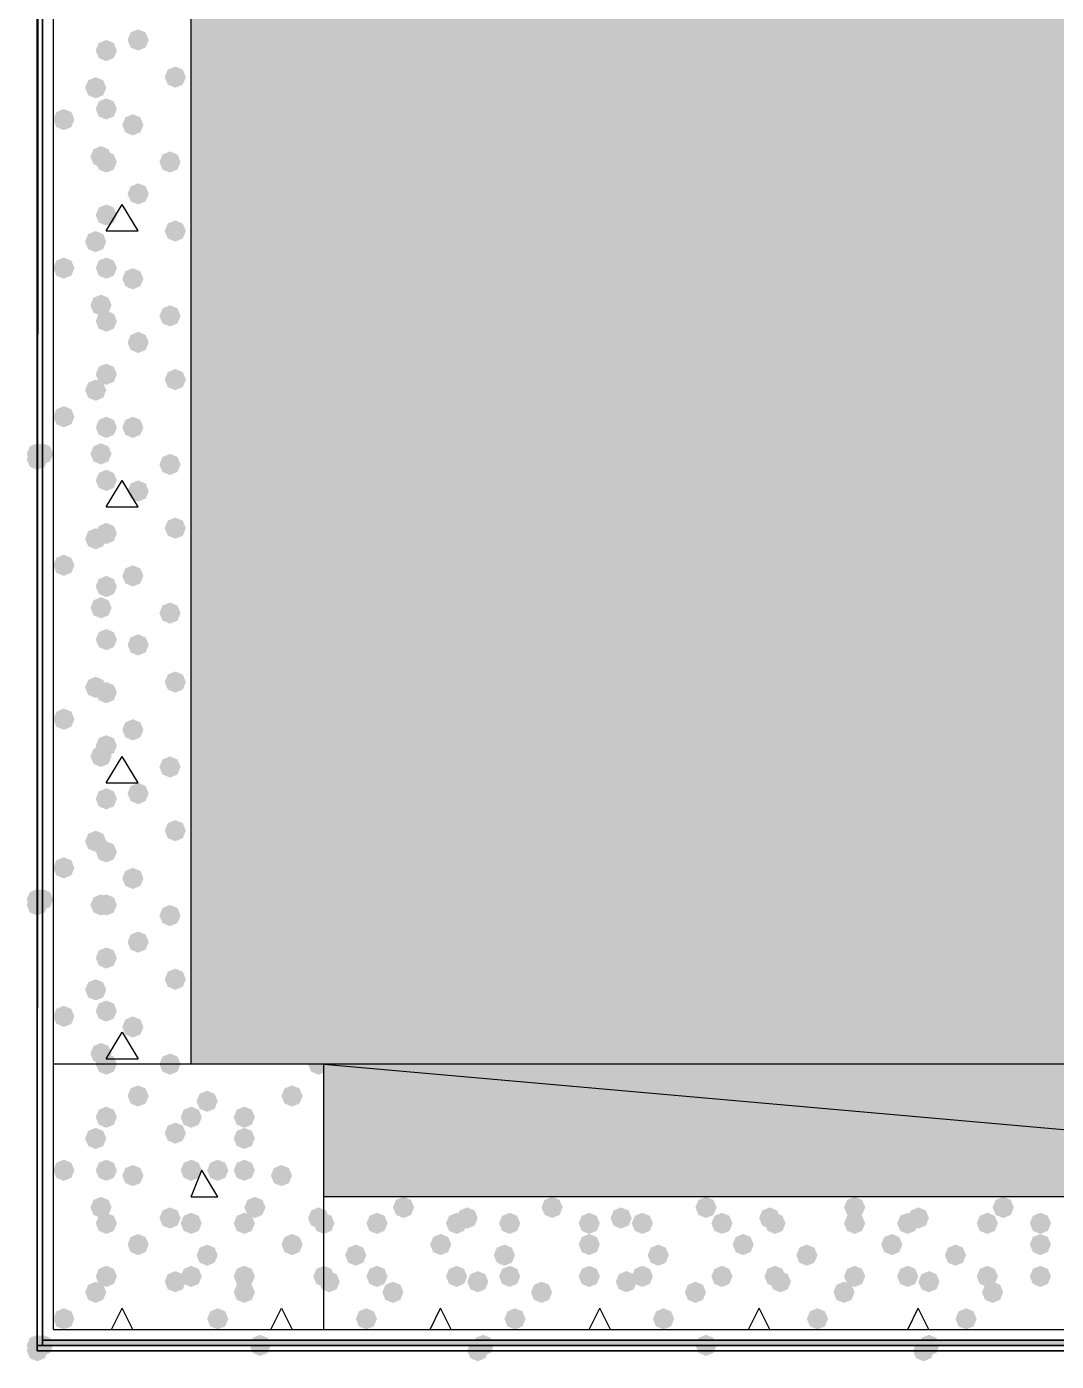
# Model space of a CAD drawing. Header units: millimetres. Extents: x 0 to 420, y 0 to 297.
# Drawn here: x 31.16 to 39.37, y 99.99 to 110.64 of the extents above; entities that cross this region are included whole.
import ezdxf

# ---------------------------------------------------------------- set-up
doc = ezdxf.new("R2010")
doc.units = ezdxf.units.MM
doc.layers.get('0').update_dxf_attribs({"linetype": 'CONTINUOUS'})

msp = doc.modelspace()

# ---------------------------------------------------------------- hatches: boundary and pattern name
at = {"true_color": 0x000007}
h = msp.add_hatch(color=0, dxfattribs=at)
h.paths.add_polyline_path([(31.284333, 243.755333), (31.284333, 100.160667)], flags=0)
h.paths.add_polyline_path([(31.284333, 100.160667), (31.284333, 243.755333)], flags=0)
at = {"true_color": 0x000008}
h = msp.add_hatch(color=0, dxfattribs=at)
h.paths.add_polyline_path([(378.544667, 121.454333), (32.469667, 121.454333), (378.544667, 102.362)], flags=0)
h.paths.add_polyline_path([(32.469667, 121.454333), (378.544667, 102.362), (32.469667, 102.362)], flags=0)
for points in [[(31.877, 110.447667), (31.852129, 110.387871), (31.792333, 110.363), (31.732538, 110.387871), (31.707667, 110.447667), (31.732537, 110.507462), (31.792333, 110.532333), (31.852129, 110.507463)], [(32.131, 110.532333), (32.106129, 110.472537), (32.046333, 110.447667), (31.986537, 110.472537), (31.961667, 110.532333), (31.986537, 110.592129), (32.046333, 110.617), (32.106129, 110.592129)], [(32.427333, 110.236), (32.402463, 110.176204), (32.342667, 110.151333), (32.282871, 110.176204), (32.258, 110.236), (32.282871, 110.295796), (32.342667, 110.320667), (32.402462, 110.295796)], [(31.792333, 110.151333), (31.767463, 110.091537), (31.707667, 110.066667), (31.647871, 110.091537), (31.623, 110.151333), (31.647871, 110.211129), (31.707667, 110.236), (31.767462, 110.211129)], [(31.538333, 109.897333), (31.513463, 109.837538), (31.453667, 109.812667), (31.393871, 109.837538), (31.369, 109.897333), (31.393871, 109.957129), (31.453667, 109.982), (31.513462, 109.957129)], [(31.877, 109.982), (31.852129, 109.922204), (31.792333, 109.897333), (31.732538, 109.922204), (31.707667, 109.982), (31.732537, 110.041796), (31.792333, 110.066667), (31.852129, 110.041796)], [(32.088667, 109.855), (32.063796, 109.795204), (32.004, 109.770333), (31.944204, 109.795204), (31.919333, 109.855), (31.944204, 109.914796), (32.004, 109.939667), (32.063796, 109.914796)], [(31.834667, 109.601), (31.809796, 109.541204), (31.75, 109.516333), (31.690204, 109.541204), (31.665333, 109.601), (31.690204, 109.660796), (31.75, 109.685667), (31.809796, 109.660796)], [(31.877, 109.558667), (31.852129, 109.498871), (31.792333, 109.474), (31.732538, 109.498871), (31.707667, 109.558667), (31.732537, 109.618462), (31.792333, 109.643333), (31.852129, 109.618463)], [(32.385, 109.558667), (32.360129, 109.498871), (32.300333, 109.474), (32.240538, 109.498871), (32.215667, 109.558667), (32.240537, 109.618462), (32.300333, 109.643333), (32.360129, 109.618463)], [(32.131, 109.304667), (32.106129, 109.244871), (32.046333, 109.22), (31.986537, 109.244871), (31.961667, 109.304667), (31.986537, 109.364462), (32.046333, 109.389333), (32.106129, 109.364463)], [(31.877, 109.135333), (31.852129, 109.075538), (31.792333, 109.050667), (31.732538, 109.075538), (31.707667, 109.135333), (31.732537, 109.195129), (31.792333, 109.22), (31.852129, 109.195129)], [(32.427333, 109.008333), (32.402463, 108.948537), (32.342667, 108.923667), (32.282871, 108.948537), (32.258, 109.008333), (32.282871, 109.068129), (32.342667, 109.093), (32.402462, 109.068129)], [(31.792333, 108.923667), (31.767463, 108.863871), (31.707667, 108.839), (31.647871, 108.863871), (31.623, 108.923667), (31.647871, 108.983462), (31.707667, 109.008333), (31.767462, 108.983463)], [(31.538333, 108.712), (31.513463, 108.652204), (31.453667, 108.627333), (31.393871, 108.652204), (31.369, 108.712), (31.393871, 108.771796), (31.453667, 108.796667), (31.513462, 108.771796)], [(31.877, 108.712), (31.852129, 108.652204), (31.792333, 108.627333), (31.732538, 108.652204), (31.707667, 108.712), (31.732537, 108.771796), (31.792333, 108.796667), (31.852129, 108.771796)], [(32.088667, 108.627333), (32.063796, 108.567537), (32.004, 108.542667), (31.944204, 108.567537), (31.919333, 108.627333), (31.944204, 108.687129), (32.004, 108.712), (32.063796, 108.687129)], [(31.834667, 108.415667), (31.809796, 108.355871), (31.75, 108.331), (31.690204, 108.355871), (31.665333, 108.415667), (31.690204, 108.475462), (31.75, 108.500333), (31.809796, 108.475463)], [(32.385, 108.331), (32.360129, 108.271204), (32.300333, 108.246333), (32.240538, 108.271204), (32.215667, 108.331), (32.240537, 108.390796), (32.300333, 108.415667), (32.360129, 108.390796)], [(31.877, 108.288667), (31.852129, 108.228871), (31.792333, 108.204), (31.732538, 108.228871), (31.707667, 108.288667), (31.732537, 108.348462), (31.792333, 108.373333), (31.852129, 108.348463)], [(32.131, 108.119333), (32.106129, 108.059537), (32.046333, 108.034667), (31.986537, 108.059537), (31.961667, 108.119333), (31.986537, 108.179129), (32.046333, 108.204), (32.106129, 108.179129)], [(31.877, 107.865333), (31.852129, 107.805538), (31.792333, 107.780667), (31.732538, 107.805538), (31.707667, 107.865333), (31.732537, 107.925129), (31.792333, 107.95), (31.852129, 107.925129)], [(32.427333, 107.823), (32.402463, 107.763204), (32.342667, 107.738333), (32.282871, 107.763204), (32.258, 107.823), (32.282871, 107.882796), (32.342667, 107.907667), (32.402462, 107.882796)], [(31.792333, 107.738333), (31.767463, 107.678538), (31.707667, 107.653667), (31.647871, 107.678538), (31.623, 107.738333), (31.647871, 107.798129), (31.707667, 107.823), (31.767462, 107.798129)], [(31.538333, 107.526667), (31.513463, 107.466871), (31.453667, 107.442), (31.393871, 107.466871), (31.369, 107.526667), (31.393871, 107.586462), (31.453667, 107.611333), (31.513462, 107.586463)], [(31.877, 107.442), (31.852129, 107.382204), (31.792333, 107.357333), (31.732538, 107.382204), (31.707667, 107.442), (31.732537, 107.501796), (31.792333, 107.526667), (31.852129, 107.501796)], [(32.088667, 107.442), (32.063796, 107.382204), (32.004, 107.357333), (31.944204, 107.382204), (31.919333, 107.442), (31.944204, 107.501796), (32.004, 107.526667), (32.063796, 107.501796)], [(31.834667, 107.230333), (31.809796, 107.170538), (31.75, 107.145667), (31.690204, 107.170538), (31.665333, 107.230333), (31.690204, 107.290129), (31.75, 107.315), (31.809796, 107.290129)], [(32.385, 107.145667), (32.360129, 107.085871), (32.300333, 107.061), (32.240538, 107.085871), (32.215667, 107.145667), (32.240537, 107.205462), (32.300333, 107.230333), (32.360129, 107.205463)], [(31.877, 107.018667), (31.852129, 106.958871), (31.792333, 106.934), (31.732538, 106.958871), (31.707667, 107.018667), (31.732537, 107.078462), (31.792333, 107.103333), (31.852129, 107.078463)], [(32.131, 106.934), (32.106129, 106.874204), (32.046333, 106.849333), (31.986537, 106.874204), (31.961667, 106.934), (31.986537, 106.993796), (32.046333, 107.018667), (32.106129, 106.993796)], [(32.427333, 106.637667), (32.402463, 106.577871), (32.342667, 106.553), (32.282871, 106.577871), (32.258, 106.637667), (32.282871, 106.697462), (32.342667, 106.722333), (32.402462, 106.697463)], [(31.792333, 106.553), (31.767463, 106.493204), (31.707667, 106.468333), (31.647871, 106.493204), (31.623, 106.553), (31.647871, 106.612796), (31.707667, 106.637667), (31.767462, 106.612796)], [(31.877, 106.595333), (31.852129, 106.535538), (31.792333, 106.510667), (31.732538, 106.535538), (31.707667, 106.595333), (31.732537, 106.655129), (31.792333, 106.68), (31.852129, 106.655129)], [(31.538333, 106.341333), (31.513463, 106.281537), (31.453667, 106.256667), (31.393871, 106.281537), (31.369, 106.341333), (31.393871, 106.401129), (31.453667, 106.426), (31.513462, 106.401129)], [(31.877, 106.172), (31.852129, 106.112204), (31.792333, 106.087333), (31.732538, 106.112204), (31.707667, 106.172), (31.732537, 106.231796), (31.792333, 106.256667), (31.852129, 106.231796)], [(32.088667, 106.256667), (32.063796, 106.196871), (32.004, 106.172), (31.944204, 106.196871), (31.919333, 106.256667), (31.944204, 106.316462), (32.004, 106.341333), (32.063796, 106.316463)], [(31.834667, 106.002667), (31.809796, 105.942871), (31.75, 105.918), (31.690204, 105.942871), (31.665333, 106.002667), (31.690204, 106.062462), (31.75, 106.087333), (31.809796, 106.062463)], [(32.385, 105.960333), (32.360129, 105.900538), (32.300333, 105.875667), (32.240538, 105.900538), (32.215667, 105.960333), (32.240537, 106.020129), (32.300333, 106.045), (32.360129, 106.020129)], [(31.877, 105.748667), (31.852129, 105.688871), (31.792333, 105.664), (31.732538, 105.688871), (31.707667, 105.748667), (31.732537, 105.808462), (31.792333, 105.833333), (31.852129, 105.808463)], [(32.131, 105.706333), (32.106129, 105.646537), (32.046333, 105.621667), (31.986537, 105.646537), (31.961667, 105.706333), (31.986537, 105.766129), (32.046333, 105.791), (32.106129, 105.766129)], [(31.792333, 105.367667), (31.767463, 105.307871), (31.707667, 105.283), (31.647871, 105.307871), (31.623, 105.367667), (31.647871, 105.427462), (31.707667, 105.452333), (31.767462, 105.427463)], [(31.877, 105.325333), (31.852129, 105.265537), (31.792333, 105.240667), (31.732538, 105.265537), (31.707667, 105.325333), (31.732537, 105.385129), (31.792333, 105.41), (31.852129, 105.385129)], [(32.427333, 105.41), (32.402463, 105.350204), (32.342667, 105.325333), (32.282871, 105.350204), (32.258, 105.41), (32.282871, 105.469796), (32.342667, 105.494667), (32.402462, 105.469796)], [(31.538333, 105.113667), (31.513463, 105.053871), (31.453667, 105.029), (31.393871, 105.053871), (31.369, 105.113667), (31.393871, 105.173462), (31.453667, 105.198333), (31.513462, 105.173463)], [(32.088667, 105.029), (32.063796, 104.969204), (32.004, 104.944333), (31.944204, 104.969204), (31.919333, 105.029), (31.944204, 105.088796), (32.004, 105.113667), (32.063796, 105.088796)], [(31.877, 104.902), (31.852129, 104.842204), (31.792333, 104.817333), (31.732538, 104.842204), (31.707667, 104.902), (31.732537, 104.961796), (31.792333, 104.986667), (31.852129, 104.961796)], [(31.834667, 104.817333), (31.809796, 104.757537), (31.75, 104.732667), (31.690204, 104.757537), (31.665333, 104.817333), (31.690204, 104.877129), (31.75, 104.902), (31.809796, 104.877129)], [(32.385, 104.732667), (32.360129, 104.672871), (32.300333, 104.648), (32.240538, 104.672871), (32.215667, 104.732667), (32.240537, 104.792462), (32.300333, 104.817333), (32.360129, 104.792463)], [(31.877, 104.478667), (31.852129, 104.418871), (31.792333, 104.394), (31.732538, 104.418871), (31.707667, 104.478667), (31.732537, 104.538462), (31.792333, 104.563333), (31.852129, 104.538463)], [(32.131, 104.521), (32.106129, 104.461204), (32.046333, 104.436333), (31.986537, 104.461204), (31.961667, 104.521), (31.986537, 104.580796), (32.046333, 104.605667), (32.106129, 104.580796)], [(32.427333, 104.224667), (32.402463, 104.164871), (32.342667, 104.14), (32.282871, 104.164871), (32.258, 104.224667), (32.282871, 104.284462), (32.342667, 104.309333), (32.402462, 104.284463)], [(31.792333, 104.14), (31.767463, 104.080204), (31.707667, 104.055333), (31.647871, 104.080204), (31.623, 104.14), (31.647871, 104.199796), (31.707667, 104.224667), (31.767462, 104.199796)], [(31.877, 104.055333), (31.852129, 103.995538), (31.792333, 103.970667), (31.732538, 103.995538), (31.707667, 104.055333), (31.732537, 104.115129), (31.792333, 104.14), (31.852129, 104.115129)], [(31.538333, 103.928333), (31.513463, 103.868538), (31.453667, 103.843667), (31.393871, 103.868538), (31.369, 103.928333), (31.393871, 103.988129), (31.453667, 104.013), (31.513462, 103.988129)], [(32.088667, 103.843667), (32.063796, 103.783871), (32.004, 103.759), (31.944204, 103.783871), (31.919333, 103.843667), (31.944204, 103.903462), (32.004, 103.928333), (32.063796, 103.903463)], [(31.834667, 103.632), (31.809796, 103.572204), (31.75, 103.547333), (31.690204, 103.572204), (31.665333, 103.632), (31.690204, 103.691796), (31.75, 103.716667), (31.809796, 103.691796)], [(31.877, 103.632), (31.852129, 103.572204), (31.792333, 103.547333), (31.732538, 103.572204), (31.707667, 103.632), (31.732537, 103.691796), (31.792333, 103.716667), (31.852129, 103.691796)], [(32.385, 103.547333), (32.360129, 103.487537), (32.300333, 103.462667), (32.240538, 103.487537), (32.215667, 103.547333), (32.240537, 103.607129), (32.300333, 103.632), (32.360129, 103.607129)], [(32.131, 103.335667), (32.106129, 103.275871), (32.046333, 103.251), (31.986537, 103.275871), (31.961667, 103.335667), (31.986537, 103.395462), (32.046333, 103.420333), (32.106129, 103.395463)], [(31.877, 103.208667), (31.852129, 103.148871), (31.792333, 103.124), (31.732538, 103.148871), (31.707667, 103.208667), (31.732537, 103.268462), (31.792333, 103.293333), (31.852129, 103.268463)], [(32.427333, 103.039333), (32.402463, 102.979537), (32.342667, 102.954667), (32.282871, 102.979537), (32.258, 103.039333), (32.282871, 103.099129), (32.342667, 103.124), (32.402462, 103.099129)], [(31.792333, 102.954667), (31.767463, 102.894871), (31.707667, 102.87), (31.647871, 102.894871), (31.623, 102.954667), (31.647871, 103.014462), (31.707667, 103.039333), (31.767462, 103.014463)], [(31.877, 102.785333), (31.852129, 102.725538), (31.792333, 102.700667), (31.732538, 102.725538), (31.707667, 102.785333), (31.732537, 102.845129), (31.792333, 102.87), (31.852129, 102.845129)], [(31.538333, 102.743), (31.513463, 102.683204), (31.453667, 102.658333), (31.393871, 102.683204), (31.369, 102.743), (31.393871, 102.802796), (31.453667, 102.827667), (31.513462, 102.802796)], [(32.088667, 102.658333), (32.063796, 102.598537), (32.004, 102.573667), (31.944204, 102.598537), (31.919333, 102.658333), (31.944204, 102.718129), (32.004, 102.743), (32.063796, 102.718129)], [(31.834667, 102.446667), (31.809796, 102.386871), (31.75, 102.362), (31.690204, 102.386871), (31.665333, 102.446667), (31.690204, 102.506462), (31.75, 102.531333), (31.809796, 102.506463)], [(31.877, 102.362), (31.852129, 102.302204), (31.792333, 102.277333), (31.732538, 102.302204), (31.707667, 102.362), (31.732537, 102.421796), (31.792333, 102.446667), (31.852129, 102.421796)], [(34.247667, 101.219), (34.222796, 101.159204), (34.163, 101.134333), (34.103204, 101.159204), (34.078333, 101.219), (34.103204, 101.278796), (34.163, 101.303667), (34.222796, 101.278796)], [(35.433, 101.219), (35.408129, 101.159204), (35.348333, 101.134333), (35.288537, 101.159204), (35.263667, 101.219), (35.288537, 101.278796), (35.348333, 101.303667), (35.408129, 101.278796)], [(36.660667, 101.219), (36.635796, 101.159204), (36.576, 101.134333), (36.516204, 101.159204), (36.491333, 101.219), (36.516204, 101.278796), (36.576, 101.303667), (36.635796, 101.278796)], [(37.846, 101.219), (37.821129, 101.159204), (37.761333, 101.134333), (37.701537, 101.159204), (37.676667, 101.219), (37.701537, 101.278796), (37.761333, 101.303667), (37.821129, 101.278796)], [(39.031333, 101.219), (39.006462, 101.159204), (38.946667, 101.134333), (38.886871, 101.159204), (38.862, 101.219), (38.886871, 101.278796), (38.946667, 101.303667), (39.006462, 101.278796)], [(33.612667, 101.092), (33.587796, 101.032204), (33.528, 101.007333), (33.468204, 101.032204), (33.443333, 101.092), (33.468204, 101.151796), (33.528, 101.176667), (33.587796, 101.151796)], [(34.036, 101.092), (34.011129, 101.032204), (33.951333, 101.007333), (33.891537, 101.032204), (33.866667, 101.092), (33.891537, 101.151796), (33.951333, 101.176667), (34.011129, 101.151796)], [(34.671, 101.092), (34.646129, 101.032204), (34.586333, 101.007333), (34.526537, 101.032204), (34.501667, 101.092), (34.526537, 101.151796), (34.586333, 101.176667), (34.646129, 101.151796)], [(34.755667, 101.134333), (34.730796, 101.074537), (34.671, 101.049667), (34.611204, 101.074537), (34.586333, 101.134333), (34.611204, 101.194129), (34.671, 101.219), (34.730796, 101.194129)], [(35.094333, 101.092), (35.069462, 101.032204), (35.009667, 101.007333), (34.949871, 101.032204), (34.925, 101.092), (34.949871, 101.151796), (35.009667, 101.176667), (35.069462, 101.151796)], [(35.729333, 101.092), (35.704462, 101.032204), (35.644667, 101.007333), (35.584871, 101.032204), (35.56, 101.092), (35.584871, 101.151796), (35.644667, 101.176667), (35.704462, 101.151796)], [(35.983333, 101.134333), (35.958463, 101.074537), (35.898667, 101.049667), (35.838871, 101.074537), (35.814, 101.134333), (35.838871, 101.194129), (35.898667, 101.219), (35.958462, 101.194129)], [(36.152667, 101.092), (36.127796, 101.032204), (36.068, 101.007333), (36.008204, 101.032204), (35.983333, 101.092), (36.008204, 101.151796), (36.068, 101.176667), (36.127796, 101.151796)], [(36.787667, 101.092), (36.762796, 101.032204), (36.703, 101.007333), (36.643204, 101.032204), (36.618333, 101.092), (36.643204, 101.151796), (36.703, 101.176667), (36.762796, 101.151796)], [(37.168667, 101.134333), (37.143796, 101.074537), (37.084, 101.049667), (37.024204, 101.074537), (36.999333, 101.134333), (37.024204, 101.194129), (37.084, 101.219), (37.143796, 101.194129)], [(37.211, 101.092), (37.186129, 101.032204), (37.126333, 101.007333), (37.066537, 101.032204), (37.041667, 101.092), (37.066537, 101.151796), (37.126333, 101.176667), (37.186129, 101.151796)], [(37.846, 101.092), (37.821129, 101.032204), (37.761333, 101.007333), (37.701537, 101.032204), (37.676667, 101.092), (37.701537, 101.151796), (37.761333, 101.176667), (37.821129, 101.151796)], [(38.269333, 101.092), (38.244462, 101.032204), (38.184667, 101.007333), (38.124871, 101.032204), (38.1, 101.092), (38.124871, 101.151796), (38.184667, 101.176667), (38.244462, 101.151796)], [(38.354, 101.134333), (38.329129, 101.074537), (38.269333, 101.049667), (38.209538, 101.074537), (38.184667, 101.134333), (38.209537, 101.194129), (38.269333, 101.219), (38.329129, 101.194129)], [(38.904333, 101.092), (38.879462, 101.032204), (38.819667, 101.007333), (38.759871, 101.032204), (38.735, 101.092), (38.759871, 101.151796), (38.819667, 101.176667), (38.879462, 101.151796)], [(39.327667, 101.092), (39.302796, 101.032204), (39.243, 101.007333), (39.183204, 101.032204), (39.158333, 101.092), (39.183204, 101.151796), (39.243, 101.176667), (39.302796, 101.151796)], [(34.544, 100.922667), (34.519129, 100.862871), (34.459333, 100.838), (34.399538, 100.862871), (34.374667, 100.922667), (34.399537, 100.982462), (34.459333, 101.007333), (34.519129, 100.982463)], [(35.729333, 100.922667), (35.704462, 100.862871), (35.644667, 100.838), (35.584871, 100.862871), (35.56, 100.922667), (35.584871, 100.982462), (35.644667, 101.007333), (35.704462, 100.982463)], [(36.957, 100.922667), (36.932129, 100.862871), (36.872333, 100.838), (36.812538, 100.862871), (36.787667, 100.922667), (36.812537, 100.982462), (36.872333, 101.007333), (36.932129, 100.982463)], [(38.142333, 100.922667), (38.117463, 100.862871), (38.057667, 100.838), (37.997871, 100.862871), (37.973, 100.922667), (37.997871, 100.982462), (38.057667, 101.007333), (38.117462, 100.982463)], [(39.327667, 100.922667), (39.302796, 100.862871), (39.243, 100.838), (39.183204, 100.862871), (39.158333, 100.922667), (39.183204, 100.982462), (39.243, 101.007333), (39.302796, 100.982463)], [(33.866667, 100.838), (33.841796, 100.778204), (33.782, 100.753333), (33.722204, 100.778204), (33.697333, 100.838), (33.722204, 100.897796), (33.782, 100.922667), (33.841796, 100.897796)], [(35.052, 100.838), (35.027129, 100.778204), (34.967333, 100.753333), (34.907538, 100.778204), (34.882667, 100.838), (34.907537, 100.897796), (34.967333, 100.922667), (35.027129, 100.897796)], [(36.279667, 100.838), (36.254796, 100.778204), (36.195, 100.753333), (36.135204, 100.778204), (36.110333, 100.838), (36.135204, 100.897796), (36.195, 100.922667), (36.254796, 100.897796)], [(37.465, 100.838), (37.440129, 100.778204), (37.380333, 100.753333), (37.320538, 100.778204), (37.295667, 100.838), (37.320537, 100.897796), (37.380333, 100.922667), (37.440129, 100.897796)], [(38.650333, 100.838), (38.625463, 100.778204), (38.565667, 100.753333), (38.505871, 100.778204), (38.481, 100.838), (38.505871, 100.897796), (38.565667, 100.922667), (38.625462, 100.897796)], [(33.612667, 100.668667), (33.587796, 100.608871), (33.528, 100.584), (33.468204, 100.608871), (33.443333, 100.668667), (33.468204, 100.728462), (33.528, 100.753333), (33.587796, 100.728463)], [(34.036, 100.668667), (34.011129, 100.608871), (33.951333, 100.584), (33.891537, 100.608871), (33.866667, 100.668667), (33.891537, 100.728462), (33.951333, 100.753333), (34.011129, 100.728463)], [(34.671, 100.668667), (34.646129, 100.608871), (34.586333, 100.584), (34.526537, 100.608871), (34.501667, 100.668667), (34.526537, 100.728462), (34.586333, 100.753333), (34.646129, 100.728463)], [(35.094333, 100.668667), (35.069462, 100.608871), (35.009667, 100.584), (34.949871, 100.608871), (34.925, 100.668667), (34.949871, 100.728462), (35.009667, 100.753333), (35.069462, 100.728463)], [(35.729333, 100.668667), (35.704462, 100.608871), (35.644667, 100.584), (35.584871, 100.608871), (35.56, 100.668667), (35.584871, 100.728462), (35.644667, 100.753333), (35.704462, 100.728463)], [(36.152667, 100.668667), (36.127796, 100.608871), (36.068, 100.584), (36.008204, 100.608871), (35.983333, 100.668667), (36.008204, 100.728462), (36.068, 100.753333), (36.127796, 100.728463)], [(36.787667, 100.668667), (36.762796, 100.608871), (36.703, 100.584), (36.643204, 100.608871), (36.618333, 100.668667), (36.643204, 100.728462), (36.703, 100.753333), (36.762796, 100.728463)], [(37.211, 100.668667), (37.186129, 100.608871), (37.126333, 100.584), (37.066537, 100.608871), (37.041667, 100.668667), (37.066537, 100.728462), (37.126333, 100.753333), (37.186129, 100.728463)], [(37.846, 100.668667), (37.821129, 100.608871), (37.761333, 100.584), (37.701537, 100.608871), (37.676667, 100.668667), (37.701537, 100.728462), (37.761333, 100.753333), (37.821129, 100.728463)], [(38.269333, 100.668667), (38.244462, 100.608871), (38.184667, 100.584), (38.124871, 100.608871), (38.1, 100.668667), (38.124871, 100.728462), (38.184667, 100.753333), (38.244462, 100.728463)], [(38.904333, 100.668667), (38.879462, 100.608871), (38.819667, 100.584), (38.759871, 100.608871), (38.735, 100.668667), (38.759871, 100.728462), (38.819667, 100.753333), (38.879462, 100.728463)], [(39.327667, 100.668667), (39.302796, 100.608871), (39.243, 100.584), (39.183204, 100.608871), (39.158333, 100.668667), (39.183204, 100.728462), (39.243, 100.753333), (39.302796, 100.728463)], [(33.655, 100.626333), (33.630129, 100.566537), (33.570333, 100.541667), (33.510538, 100.566537), (33.485667, 100.626333), (33.510537, 100.686129), (33.570333, 100.711), (33.630129, 100.686129)], [(34.163, 100.541667), (34.138129, 100.481871), (34.078333, 100.457), (34.018537, 100.481871), (33.993667, 100.541667), (34.018537, 100.601462), (34.078333, 100.626333), (34.138129, 100.601463)], [(34.840333, 100.626333), (34.815463, 100.566537), (34.755667, 100.541667), (34.695871, 100.566537), (34.671, 100.626333), (34.695871, 100.686129), (34.755667, 100.711), (34.815462, 100.686129)], [(35.348333, 100.541667), (35.323463, 100.481871), (35.263667, 100.457), (35.203871, 100.481871), (35.179, 100.541667), (35.203871, 100.601462), (35.263667, 100.626333), (35.323462, 100.601463)], [(36.025667, 100.626333), (36.000796, 100.566537), (35.941, 100.541667), (35.881204, 100.566537), (35.856333, 100.626333), (35.881204, 100.686129), (35.941, 100.711), (36.000796, 100.686129)], [(36.576, 100.541667), (36.551129, 100.481871), (36.491333, 100.457), (36.431537, 100.481871), (36.406667, 100.541667), (36.431537, 100.601462), (36.491333, 100.626333), (36.551129, 100.601463)], [(37.253333, 100.626333), (37.228463, 100.566537), (37.168667, 100.541667), (37.108871, 100.566537), (37.084, 100.626333), (37.108871, 100.686129), (37.168667, 100.711), (37.228462, 100.686129)], [(37.761333, 100.541667), (37.736462, 100.481871), (37.676667, 100.457), (37.616871, 100.481871), (37.592, 100.541667), (37.616871, 100.601462), (37.676667, 100.626333), (37.736462, 100.601463)], [(38.438667, 100.626333), (38.413796, 100.566537), (38.354, 100.541667), (38.294204, 100.566537), (38.269333, 100.626333), (38.294204, 100.686129), (38.354, 100.711), (38.413796, 100.686129)], [(38.946667, 100.541667), (38.921796, 100.481871), (38.862, 100.457), (38.802204, 100.481871), (38.777333, 100.541667), (38.802204, 100.601462), (38.862, 100.626333), (38.921796, 100.601463)], [(33.951333, 100.33), (33.926463, 100.270204), (33.866667, 100.245333), (33.806871, 100.270204), (33.782, 100.33), (33.806871, 100.389796), (33.866667, 100.414667), (33.926462, 100.389796)], [(35.136667, 100.33), (35.111796, 100.270204), (35.052, 100.245333), (34.992204, 100.270204), (34.967333, 100.33), (34.992204, 100.389796), (35.052, 100.414667), (35.111796, 100.389796)], [(36.322, 100.33), (36.297129, 100.270204), (36.237333, 100.245333), (36.177538, 100.270204), (36.152667, 100.33), (36.177537, 100.389796), (36.237333, 100.414667), (36.297129, 100.389796)], [(37.549667, 100.33), (37.524796, 100.270204), (37.465, 100.245333), (37.405204, 100.270204), (37.380333, 100.33), (37.405204, 100.389796), (37.465, 100.414667), (37.524796, 100.389796)], [(38.735, 100.33), (38.710129, 100.270204), (38.650333, 100.245333), (38.590538, 100.270204), (38.565667, 100.33), (38.590537, 100.389796), (38.650333, 100.414667), (38.710129, 100.389796)]]:
    msp.add_hatch(color=0, dxfattribs=at).paths.add_polyline_path(points, flags=0)
at = {"true_color": 0x0000fe}
for points in [[(31.326667, 107.230333), (31.301796, 107.170538), (31.242, 107.145667), (31.182204, 107.170538), (31.157333, 107.230333), (31.182204, 107.290129), (31.242, 107.315), (31.301796, 107.290129)], [(31.326667, 107.230333), (31.301796, 107.170538), (31.242, 107.145667), (31.182204, 107.170538), (31.157333, 107.230333), (31.182204, 107.290129), (31.242, 107.315), (31.301796, 107.290129)], [(31.326667, 107.188), (31.301796, 107.128204), (31.242, 107.103333), (31.182204, 107.128204), (31.157333, 107.188), (31.182204, 107.247796), (31.242, 107.272667), (31.301796, 107.247796)], [(31.369, 107.230333), (31.344129, 107.170538), (31.284333, 107.145667), (31.224538, 107.170538), (31.199667, 107.230333), (31.224537, 107.290129), (31.284333, 107.315), (31.344129, 107.290129)], [(31.326667, 103.674333), (31.301796, 103.614537), (31.242, 103.589667), (31.182204, 103.614537), (31.157333, 103.674333), (31.182204, 103.734129), (31.242, 103.759), (31.301796, 103.734129)], [(31.326667, 103.674333), (31.301796, 103.614537), (31.242, 103.589667), (31.182204, 103.614537), (31.157333, 103.674333), (31.182204, 103.734129), (31.242, 103.759), (31.301796, 103.734129)], [(31.326667, 103.632), (31.301796, 103.572204), (31.242, 103.547333), (31.182204, 103.572204), (31.157333, 103.632), (31.182204, 103.691796), (31.242, 103.716667), (31.301796, 103.691796)], [(31.369, 103.674333), (31.344129, 103.614537), (31.284333, 103.589667), (31.224538, 103.614537), (31.199667, 103.674333), (31.224537, 103.734129), (31.284333, 103.759), (31.344129, 103.734129)], [(31.326667, 100.118333), (31.301796, 100.058538), (31.242, 100.033667), (31.182204, 100.058538), (31.157333, 100.118333), (31.182204, 100.178129), (31.242, 100.203), (31.301796, 100.178129)], [(31.326667, 100.118333), (31.301796, 100.058538), (31.242, 100.033667), (31.182204, 100.058538), (31.157333, 100.118333), (31.182204, 100.178129), (31.242, 100.203), (31.301796, 100.178129)], [(31.326667, 100.118333), (31.301796, 100.058538), (31.242, 100.033667), (31.182204, 100.058538), (31.157333, 100.118333), (31.182204, 100.178129), (31.242, 100.203), (31.301796, 100.178129)], [(31.326667, 100.118333), (31.301796, 100.058538), (31.242, 100.033667), (31.182204, 100.058538), (31.157333, 100.118333), (31.182204, 100.178129), (31.242, 100.203), (31.301796, 100.178129)], [(31.326667, 100.118333), (31.301796, 100.058538), (31.242, 100.033667), (31.182204, 100.058538), (31.157333, 100.118333), (31.182204, 100.178129), (31.242, 100.203), (31.301796, 100.178129)], [(31.326667, 100.118333), (31.301796, 100.058538), (31.242, 100.033667), (31.182204, 100.058538), (31.157333, 100.118333), (31.182204, 100.178129), (31.242, 100.203), (31.301796, 100.178129)], [(31.326667, 100.118333), (31.301796, 100.058538), (31.242, 100.033667), (31.182204, 100.058538), (31.157333, 100.118333), (31.182204, 100.178129), (31.242, 100.203), (31.301796, 100.178129)], [(31.326667, 100.118333), (31.301796, 100.058538), (31.242, 100.033667), (31.182204, 100.058538), (31.157333, 100.118333), (31.182204, 100.178129), (31.242, 100.203), (31.301796, 100.178129)], [(31.326667, 100.118333), (31.301796, 100.058538), (31.242, 100.033667), (31.182204, 100.058538), (31.157333, 100.118333), (31.182204, 100.178129), (31.242, 100.203), (31.301796, 100.178129)], [(31.326667, 100.118333), (31.301796, 100.058538), (31.242, 100.033667), (31.182204, 100.058538), (31.157333, 100.118333), (31.182204, 100.178129), (31.242, 100.203), (31.301796, 100.178129)], [(31.369, 100.118333), (31.344129, 100.058538), (31.284333, 100.033667), (31.224538, 100.058538), (31.199667, 100.118333), (31.224537, 100.178129), (31.284333, 100.203), (31.344129, 100.178129)], [(31.369, 100.118333), (31.344129, 100.058538), (31.284333, 100.033667), (31.224538, 100.058538), (31.199667, 100.118333), (31.224537, 100.178129), (31.284333, 100.203), (31.344129, 100.178129)], [(31.369, 100.118333), (31.344129, 100.058538), (31.284333, 100.033667), (31.224538, 100.058538), (31.199667, 100.118333), (31.224537, 100.178129), (31.284333, 100.203), (31.344129, 100.178129)], [(33.104667, 100.118333), (33.079796, 100.058538), (33.02, 100.033667), (32.960204, 100.058538), (32.935333, 100.118333), (32.960204, 100.178129), (33.02, 100.203), (33.079796, 100.178129)], [(34.882667, 100.118333), (34.857796, 100.058538), (34.798, 100.033667), (34.738204, 100.058538), (34.713333, 100.118333), (34.738204, 100.178129), (34.798, 100.203), (34.857796, 100.178129)], [(36.660667, 100.118333), (36.635796, 100.058538), (36.576, 100.033667), (36.516204, 100.058538), (36.491333, 100.118333), (36.516204, 100.178129), (36.576, 100.203), (36.635796, 100.178129)], [(36.660667, 100.118333), (36.635796, 100.058538), (36.576, 100.033667), (36.516204, 100.058538), (36.491333, 100.118333), (36.516204, 100.178129), (36.576, 100.203), (36.635796, 100.178129)], [(38.438667, 100.118333), (38.413796, 100.058538), (38.354, 100.033667), (38.294204, 100.058538), (38.269333, 100.118333), (38.294204, 100.178129), (38.354, 100.203), (38.413796, 100.178129)], [(31.326667, 100.076), (31.301796, 100.016204), (31.242, 99.991333), (31.182204, 100.016204), (31.157333, 100.076), (31.182204, 100.135796), (31.242, 100.160667), (31.301796, 100.135796)], [(31.326667, 100.076), (31.301796, 100.016204), (31.242, 99.991333), (31.182204, 100.016204), (31.157333, 100.076), (31.182204, 100.135796), (31.242, 100.160667), (31.301796, 100.135796)], [(31.326667, 100.076), (31.301796, 100.016204), (31.242, 99.991333), (31.182204, 100.016204), (31.157333, 100.076), (31.182204, 100.135796), (31.242, 100.160667), (31.301796, 100.135796)], [(34.840333, 100.076), (34.815463, 100.016204), (34.755667, 99.991333), (34.695871, 100.016204), (34.671, 100.076), (34.695871, 100.135796), (34.755667, 100.160667), (34.815462, 100.135796)], [(38.396333, 100.076), (38.371463, 100.016204), (38.311667, 99.991333), (38.251871, 100.016204), (38.227, 100.076), (38.251871, 100.135796), (38.311667, 100.160667), (38.371462, 100.135796)]]:
    msp.add_hatch(color=0, dxfattribs=at).paths.add_polyline_path(points, flags=0)
at = {"true_color": 0x000007}
for points in [[(32.385, 102.362), (32.360129, 102.302204), (32.300333, 102.277333), (32.240538, 102.302204), (32.215667, 102.362), (32.240537, 102.421796), (32.300333, 102.446667), (32.360129, 102.421796)], [(33.570333, 102.362), (33.545463, 102.302204), (33.485667, 102.277333), (33.425871, 102.302204), (33.401, 102.362), (33.425871, 102.421796), (33.485667, 102.446667), (33.545462, 102.421796)], [(32.131, 102.108), (32.106129, 102.048204), (32.046333, 102.023333), (31.986537, 102.048204), (31.961667, 102.108), (31.986537, 102.167796), (32.046333, 102.192667), (32.106129, 102.167796)], [(32.681333, 102.065667), (32.656462, 102.005871), (32.596667, 101.981), (32.536871, 102.005871), (32.512, 102.065667), (32.536871, 102.125462), (32.596667, 102.150333), (32.656462, 102.125463)], [(33.358667, 102.108), (33.333796, 102.048204), (33.274, 102.023333), (33.214204, 102.048204), (33.189333, 102.108), (33.214204, 102.167796), (33.274, 102.192667), (33.333796, 102.167796)], [(31.877, 101.938667), (31.852129, 101.878871), (31.792333, 101.854), (31.732538, 101.878871), (31.707667, 101.938667), (31.732537, 101.998462), (31.792333, 102.023333), (31.852129, 101.998463)], [(32.554333, 101.938667), (32.529462, 101.878871), (32.469667, 101.854), (32.409871, 101.878871), (32.385, 101.938667), (32.409871, 101.998462), (32.469667, 102.023333), (32.529462, 101.998463)], [(32.977667, 101.938667), (32.952796, 101.878871), (32.893, 101.854), (32.833204, 101.878871), (32.808333, 101.938667), (32.833204, 101.998462), (32.893, 102.023333), (32.952796, 101.998463)], [(32.427333, 101.811667), (32.402463, 101.751871), (32.342667, 101.727), (32.282871, 101.751871), (32.258, 101.811667), (32.282871, 101.871462), (32.342667, 101.896333), (32.402462, 101.871463)], [(31.792333, 101.769333), (31.767463, 101.709537), (31.707667, 101.684667), (31.647871, 101.709537), (31.623, 101.769333), (31.647871, 101.829129), (31.707667, 101.854), (31.767462, 101.829129)], [(32.977667, 101.769333), (32.952796, 101.709537), (32.893, 101.684667), (32.833204, 101.709537), (32.808333, 101.769333), (32.833204, 101.829129), (32.893, 101.854), (32.952796, 101.829129)], [(31.538333, 101.515333), (31.513463, 101.455537), (31.453667, 101.430667), (31.393871, 101.455537), (31.369, 101.515333), (31.393871, 101.575129), (31.453667, 101.6), (31.513462, 101.575129)], [(31.877, 101.515333), (31.852129, 101.455537), (31.792333, 101.430667), (31.732538, 101.455537), (31.707667, 101.515333), (31.732537, 101.575129), (31.792333, 101.6), (31.852129, 101.575129)], [(32.554333, 101.515333), (32.529462, 101.455537), (32.469667, 101.430667), (32.409871, 101.455537), (32.385, 101.515333), (32.409871, 101.575129), (32.469667, 101.6), (32.529462, 101.575129)], [(32.766, 101.515333), (32.741129, 101.455537), (32.681333, 101.430667), (32.621537, 101.455537), (32.596667, 101.515333), (32.621537, 101.575129), (32.681333, 101.6), (32.741129, 101.575129)], [(32.977667, 101.515333), (32.952796, 101.455537), (32.893, 101.430667), (32.833204, 101.455537), (32.808333, 101.515333), (32.833204, 101.575129), (32.893, 101.6), (32.952796, 101.575129)], [(32.088667, 101.473), (32.063796, 101.413204), (32.004, 101.388333), (31.944204, 101.413204), (31.919333, 101.473), (31.944204, 101.532796), (32.004, 101.557667), (32.063796, 101.532796)], [(33.274, 101.473), (33.249129, 101.413204), (33.189333, 101.388333), (33.129538, 101.413204), (33.104667, 101.473), (33.129537, 101.532796), (33.189333, 101.557667), (33.249129, 101.532796)], [(31.834667, 101.219), (31.809796, 101.159204), (31.75, 101.134333), (31.690204, 101.159204), (31.665333, 101.219), (31.690204, 101.278796), (31.75, 101.303667), (31.809796, 101.278796)], [(33.062333, 101.219), (33.037463, 101.159204), (32.977667, 101.134333), (32.917871, 101.159204), (32.893, 101.219), (32.917871, 101.278796), (32.977667, 101.303667), (33.037462, 101.278796)], [(31.877, 101.092), (31.852129, 101.032204), (31.792333, 101.007333), (31.732538, 101.032204), (31.707667, 101.092), (31.732537, 101.151796), (31.792333, 101.176667), (31.852129, 101.151796)], [(32.385, 101.134333), (32.360129, 101.074537), (32.300333, 101.049667), (32.240538, 101.074537), (32.215667, 101.134333), (32.240537, 101.194129), (32.300333, 101.219), (32.360129, 101.194129)], [(32.554333, 101.092), (32.529462, 101.032204), (32.469667, 101.007333), (32.409871, 101.032204), (32.385, 101.092), (32.409871, 101.151796), (32.469667, 101.176667), (32.529462, 101.151796)], [(32.977667, 101.092), (32.952796, 101.032204), (32.893, 101.007333), (32.833204, 101.032204), (32.808333, 101.092), (32.833204, 101.151796), (32.893, 101.176667), (32.952796, 101.151796)], [(33.570333, 101.134333), (33.545463, 101.074537), (33.485667, 101.049667), (33.425871, 101.074537), (33.401, 101.134333), (33.425871, 101.194129), (33.485667, 101.219), (33.545462, 101.194129)], [(32.131, 100.922667), (32.106129, 100.862871), (32.046333, 100.838), (31.986537, 100.862871), (31.961667, 100.922667), (31.986537, 100.982462), (32.046333, 101.007333), (32.106129, 100.982463)], [(33.358667, 100.922667), (33.333796, 100.862871), (33.274, 100.838), (33.214204, 100.862871), (33.189333, 100.922667), (33.214204, 100.982462), (33.274, 101.007333), (33.333796, 100.982463)], [(32.681333, 100.838), (32.656462, 100.778204), (32.596667, 100.753333), (32.536871, 100.778204), (32.512, 100.838), (32.536871, 100.897796), (32.596667, 100.922667), (32.656462, 100.897796)], [(31.877, 100.668667), (31.852129, 100.608871), (31.792333, 100.584), (31.732538, 100.608871), (31.707667, 100.668667), (31.732537, 100.728462), (31.792333, 100.753333), (31.852129, 100.728463)], [(32.554333, 100.668667), (32.529462, 100.608871), (32.469667, 100.584), (32.409871, 100.608871), (32.385, 100.668667), (32.409871, 100.728462), (32.469667, 100.753333), (32.529462, 100.728463)], [(32.977667, 100.668667), (32.952796, 100.608871), (32.893, 100.584), (32.833204, 100.608871), (32.808333, 100.668667), (32.833204, 100.728462), (32.893, 100.753333), (32.952796, 100.728463)], [(31.792333, 100.541667), (31.767463, 100.481871), (31.707667, 100.457), (31.647871, 100.481871), (31.623, 100.541667), (31.647871, 100.601462), (31.707667, 100.626333), (31.767462, 100.601463)], [(32.427333, 100.626333), (32.402463, 100.566537), (32.342667, 100.541667), (32.282871, 100.566537), (32.258, 100.626333), (32.282871, 100.686129), (32.342667, 100.711), (32.402462, 100.686129)], [(32.977667, 100.541667), (32.952796, 100.481871), (32.893, 100.457), (32.833204, 100.481871), (32.808333, 100.541667), (32.833204, 100.601462), (32.893, 100.626333), (32.952796, 100.601463)], [(31.538333, 100.33), (31.513463, 100.270204), (31.453667, 100.245333), (31.393871, 100.270204), (31.369, 100.33), (31.393871, 100.389796), (31.453667, 100.414667), (31.513462, 100.389796)], [(32.766, 100.33), (32.741129, 100.270204), (32.681333, 100.245333), (32.621537, 100.270204), (32.596667, 100.33), (32.621537, 100.389796), (32.681333, 100.414667), (32.741129, 100.389796)], [(31.284333, 100.160667), (31.284333, 100.118333)], [(31.284333, 100.160667), (31.284333, 100.118333)]]:
    msp.add_hatch(color=0, dxfattribs=at).paths.add_polyline_path(points, flags=0)
at = {"true_color": 0x000008}
h = msp.add_hatch(color=0, dxfattribs=at)
h.paths.add_polyline_path([(45.508333, 102.362), (33.528, 102.362), (45.508333, 101.303667)], flags=0)
h.paths.add_polyline_path([(33.528, 102.362), (45.508333, 101.303667), (33.528, 101.303667)], flags=0)
at = {"true_color": 0x000007}
h = msp.add_hatch(color=0, dxfattribs=at)
h.paths.add_polyline_path([(379.73, 100.160667), (31.284333, 100.160667), (379.73, 100.118333)], flags=0)
h.paths.add_polyline_path([(31.284333, 100.160667), (379.73, 100.118333), (31.284333, 100.118333)], flags=0)

# ---------------------------------------------------------------- linework, layer by layer
at = {"color": 0, "true_color": 0x000007}
for points in [[(31.242, 100.118333), (31.242, 243.755333)], [(31.242, 100.118333), (31.284333, 100.118333), (31.284333, 243.755333)], [(31.284333, 243.755333), (31.284333, 100.160667)], [(31.284333, 100.160667), (31.284333, 243.755333)], [(31.369, 102.362), (31.369, 100.245333), (33.528, 100.245333), (33.528, 102.362)], [(31.284333, 100.160667), (31.284333, 100.118333)], [(379.73, 100.160667), (31.284333, 100.160667), (379.73, 100.118333)], [(31.284333, 100.160667), (379.73, 100.118333), (31.284333, 100.118333)], [(31.284333, 100.160667), (31.284333, 100.118333)]]:
    msp.add_lwpolyline(points, close=True, dxfattribs=at)
for points in [[(31.242, 100.118333), (31.242, 243.755333)], [(31.242, 243.755333), (31.242, 100.118333)], [(31.284333, 243.755333), (31.284333, 100.160667), (31.284333, 100.118333)], [(31.284333, 100.160667), (31.284333, 243.755333)], [(31.369, 121.454333), (31.369, 102.362)], [(32.469667, 102.362), (32.469667, 121.454333)], [(32.469667, 101.303667), (32.554333, 101.515333)], [(32.681333, 101.303667), (32.554333, 101.515333)], [(32.469667, 101.303667), (32.681333, 101.303667)], [(45.508333, 101.303667), (33.528, 101.303667)], [(31.834667, 100.245333), (31.919333, 100.414667)], [(32.004, 100.245333), (31.919333, 100.414667)], [(33.104667, 100.245333), (33.189333, 100.414667), (33.274, 100.245333)], [(33.528, 100.245333), (45.508333, 100.245333)], [(31.242, 100.118333), (31.284333, 100.118333)], [(379.73, 100.118333), (31.242, 100.118333), (379.73, 100.118333), (31.242, 100.076)], [(31.242, 100.118333), (31.242, 100.076)], [(379.73, 100.118333), (31.284333, 100.118333), (31.242, 100.118333)], [(31.242, 100.076), (31.242, 100.118333)], [(31.242, 100.076), (379.772333, 100.076), (379.772333, 100.118333)], [(31.284333, 100.160667), (31.284333, 100.118333)], [(379.73, 100.160667), (31.284333, 100.160667)], [(31.284333, 100.118333), (379.73, 100.118333), (31.284333, 100.118333), (379.73, 100.118333)], [(379.73, 100.118333), (31.284333, 100.118333)]]:
    msp.add_lwpolyline(points, dxfattribs=at)
at = {"color": 0, "true_color": 0x000008}
for points in [[(32.469667, 121.454333), (378.544667, 102.362), (32.469667, 102.362)], [(45.508333, 102.362), (33.528, 102.362), (45.508333, 101.303667)], [(33.528, 102.362), (45.508333, 101.303667), (33.528, 101.303667)]]:
    msp.add_lwpolyline(points, close=True, dxfattribs=at)
for points in [[(31.792333, 109.008333), (31.919333, 109.22)], [(32.046333, 109.008333), (31.919333, 109.22)], [(31.792333, 109.008333), (32.046333, 109.008333)], [(31.792333, 106.807), (31.919333, 107.018667)], [(32.046333, 106.807), (31.919333, 107.018667)], [(31.792333, 106.807), (32.046333, 106.807)], [(31.792333, 104.605667), (31.919333, 104.817333)], [(32.046333, 104.605667), (31.919333, 104.817333)], [(31.792333, 104.605667), (32.046333, 104.605667)], [(31.792333, 102.404333), (31.919333, 102.616), (32.046333, 102.404333)], [(31.792333, 102.404333), (32.046333, 102.404333)], [(34.374667, 100.245333), (34.459333, 100.414667)], [(34.544, 100.245333), (34.459333, 100.414667)], [(35.644667, 100.245333), (35.729333, 100.414667)], [(35.814, 100.245333), (35.729333, 100.414667)], [(36.914667, 100.245333), (36.999333, 100.414667)], [(37.084, 100.245333), (36.999333, 100.414667)], [(38.184667, 100.245333), (38.269333, 100.414667)], [(38.354, 100.245333), (38.269333, 100.414667)]]:
    msp.add_lwpolyline(points, dxfattribs=at)

doc.saveas('drawing.dxf')
